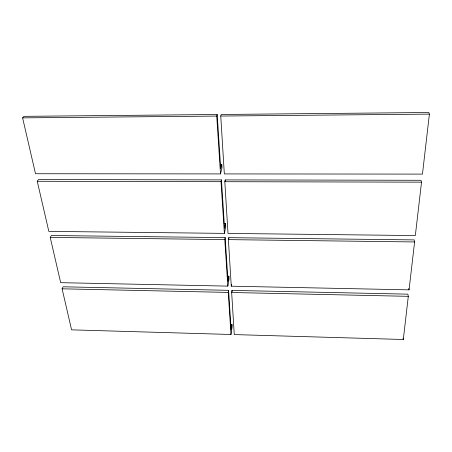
<?xml version="1.0" encoding="UTF-8"?>
<svg xmlns="http://www.w3.org/2000/svg" width="452" height="452" viewBox="0 0 452 452"><rect width="100%" height="100%" fill="white"/><g stroke="black" fill="none" stroke-linecap="round" stroke-linejoin="round"><path stroke-width="0.68" d="M403.303 339.497L408.303 296.331L407.862 294.156L232 290.399L231.661 292.495L234.266 334.582L403.303 339.497L403.077 338.192M409.049 289.856L414.597 241.95L414.111 239.905L228.763 237.662L228.396 239.628L231.271 286.189L409.049 289.856L408.772 288.5M421.524 182.156L415.337 235.554L228.011 233.418L224.813 181.698L225.22 179.902L420.97 180.291L421.524 182.156L224.813 181.698M429.4 114.119L422.456 174.105L224.333 173.918L220.751 116.045L221.203 114.475L428.773 112.503L429.4 114.119L220.751 116.045M231.955 324.423L231.147 329.785L228.593 290.325L63.133 286.788L62.099 288.811L71.58 329.847L230.983 334.486L232.113 326.932L231.955 324.423L230.548 324.383M231.271 286.189L231.599 284.229M230.983 334.486L228.237 292.416L228.593 290.325M228.887 276.155L228.006 281.257L225.175 237.616L51.364 235.509L50.223 237.407L60.681 282.675L227.831 286.122L229.062 278.918L228.887 276.155L227.475 276.127M227.831 286.122L224.791 239.583L225.175 237.616M225.542 223.576L224.576 228.35L221.44 179.896L38.51 179.529L37.25 181.269L48.827 231.379L224.384 233.379L225.74 226.633L225.542 223.576L224.135 223.565M224.384 233.379L221.011 181.693L221.44 179.896M221.779 164.375L220.712 168.703L217.203 114.509L24.007 116.345L22.6 117.87L35.51 173.737L220.503 173.913L221.994 167.788L221.779 164.375L220.367 164.381M220.503 173.913L216.728 116.079L217.203 114.509M22.6 117.87L216.728 116.079M37.25 181.269L221.011 181.693M50.223 237.407L224.791 239.583M228.396 239.628L414.597 241.95M62.099 288.811L228.237 292.416M231.661 292.495L408.303 296.331M225.22 179.902L225.305 181.308M228.763 237.662L228.853 239.068M232 290.399L232.085 291.783"/></g></svg>
